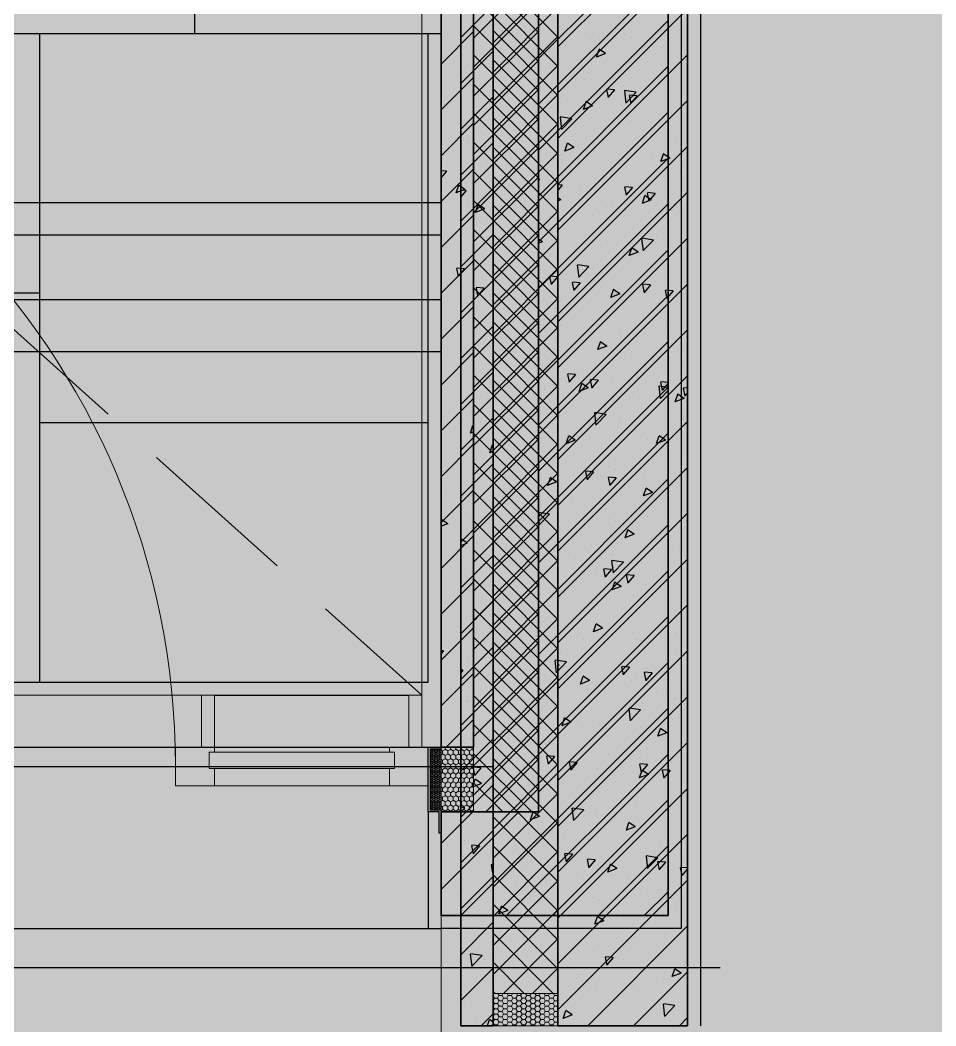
# Model space of a CAD drawing. Header units: inches. Extents: x 143994 to 247866, y 243815 to 272761.
# Drawn here: x 159026 to 160439, y 260006 to 261557 of the extents above; entities that cross this region are included whole.
import ezdxf

# ---------------------------------------------------------------- set-up
doc = ezdxf.new("R2010")
doc.units = ezdxf.units.IN
doc.header["$LTSCALE"] = 1000
doc.header["$MEASUREMENT"] = 0
doc.linetypes.add('DASH', pattern=[0.35, 0.25, -0.1])
doc.layers.get('DEFPOINTS').update_dxf_attribs({"color": 62})
for name, color, linetype in [('0-fm', 30, 'Continuous'), ('0-pat', 252, 'Continuous'), ('0-建筑1F', 127, 'Continuous'), ('0-建筑2F', 127, 'Continuous'), ('A-S-face(建筑粉刷线)', 136, 'Continuous'), ('A-STATR', 5, 'Continuous'), ('A-Wall-Patn', 255, 'Continuous'), ('PUB_HATCH', 8, 'Continuous'), ('栏杆', 6, 'Continuous')]:
    doc.layers.add(name, color=color, linetype=linetype)
for name, color, linetype, lineweight in [('A-M-Stone', 11, 'Continuous', 15), ('A-Wall', 254, 'Continuous', 35), ('MQ-HZ幕墙绘制', 6, 'Continuous', 13), ('W-保温层', 8, 'Continuous', 13), ('散水线', 8, 'Continuous', 15)]:
    doc.layers.add(name, color=color, linetype=linetype, lineweight=lineweight)

# ---------------------------------------------------------------- blocks, each defined once
blk = doc.blocks.new('A$C5B8632AC')
at = {"layer": '0-fm'}
blk.add_lwpolyline([(1600, -1000), (1600, 0), (0, 0), (0, -1000)], close=True, dxfattribs=at)
at = {"layer": '0-pat'}
for points in [[(1000, 0), (1000, -1000)], [(1000, -400), (0, -400)], [(1600, -600), (1000, -600)]]:
    blk.add_lwpolyline(points, dxfattribs=at)
blk = doc.blocks.new('144')
at = {"layer": 'MQ-HZ幕墙绘制'}
h = blk.add_hatch(dxfattribs=at)
h.set_pattern_fill('HEX', color=127, angle=-180, style=0)
h.set_pattern_definition([(180, (640730.8768, -380931.2389), (-6e-16, -1.649778), [0.9525, -1.905]), (300, (640730.8768, -380931.2389), (1.4287497, 0.824889), [0.9525, -1.905]), (240, (640729.9243, -380931.2389), (1.4287497, -0.824889), [0.9525, -1.905])])
h.paths.add_polyline_path([(640636.9, -379753.3), (640636.9, -379847.3), (640619.9, -379847.3), (640619.9, -379753.3)])
h = blk.add_hatch(dxfattribs=at)
h.set_pattern_fill('HONEY', color=127, scale=3, angle=-90)
h.set_pattern_definition([(270, (1021426.8684, -382385.824), (4.124445, -7.14375), [4.7625, -9.525]), (30, (1021426.8684, -382385.824), (4.12444648, 7.143749147), [4.7625, -9.525]), (330, (1021426.8684, -382385.824), (8.24889148, -8.53e-07), [-9.525, 4.7625])])
h.paths.add_polyline_path([(640636.9, -379850.3), (640636.9, -379750.3), (640686.9, -379750.3), (640686.9, -379850.3)])
at = {"layer": 'A-M-Stone', "color": 127}
blk.add_line((640606.9, -379670.3), (640606.9, -376030.3), dxfattribs=at)
at = {"layer": 'A-S-face(建筑粉刷线)', "color": 127}
for p, q in [((641006.9, -376430.3), (641006.9, -380030.3)), ((640866.9, -380030.3), (640636.9, -380030.3)), ((640986.9, -380030.3), (640786.9, -380030.3)), ((641006.9, -380030.3), (640986.9, -380030.3))]:
    blk.add_line(p, q, dxfattribs=at)
blk.add_lwpolyline([(640616.9, -379850.3), (640616.9, -380030.3), (640636.9, -380030.3)], dxfattribs=at)
at = {"layer": 'A-Wall', "color": 127}
for p, q in [((640636.9, -376060.3), (640636.9, -379750.3)), ((640686.9, -379750.3), (640686.9, -376110.3)), ((640786.9, -376210.3), (640786.9, -379850.3)), ((640986.9, -380010.3), (640986.9, -376410.3)), ((640636.9, -379750.3), (640686.9, -379750.3)), ((640786.9, -379850.3), (640636.9, -379850.3)), ((640636.9, -379850.3), (640636.9, -380010.3)), ((640636.9, -380010.3), (640986.9, -380010.3))]:
    blk.add_line(p, q, dxfattribs=at)
at = {"layer": 'MQ-HZ幕墙绘制', "color": 127}
for p, q in [((640286.9, -379670.3), (640266.9, -379670.3)), ((640266.9, -379670.3), (640266.9, -379750.3)), ((640286.9, -379750.3), (640286.9, -379670.3)), ((640606.9, -379670.3), (640586.9, -379670.3)), ((640586.9, -379670.3), (640586.9, -379750.3)), ((640606.9, -379750.3), (640606.9, -379670.3)), ((639066.9, -379750.3), (640256.9, -379750.3)), ((640226.9, -379810.3), (640226.9, -379750.3)), ((640226.9, -379750.3), (640286.9, -379750.3)), ((640266.9, -379750.3), (640286.9, -379750.3)), ((640556.9, -379750.3), (640286.9, -379750.3)), ((640286.9, -379750.3), (640286.9, -379758.3)), ((640616.9, -379750.3), (640556.9, -379750.3)), ((640556.9, -379750.3), (640556.9, -379758.3)), ((640586.9, -379750.3), (640606.9, -379750.3)), ((640616.9, -379810.3), (640616.9, -379750.3)), ((640286.9, -379758.3), (640278.9, -379758.3)), ((640278.9, -379758.3), (640278.9, -379783.3)), ((640556.9, -379758.3), (640286.9, -379758.3)), ((640556.9, -379758.3), (640564.9, -379758.3)), ((640564.9, -379758.3), (640564.9, -379783.3)), ((640278.9, -379783.3), (640286.9, -379783.3)), ((640556.9, -379783.3), (640286.9, -379783.3)), ((640286.9, -379783.3), (640286.9, -379810.3)), ((640564.9, -379783.3), (640556.9, -379783.3)), ((640556.9, -379783.3), (640556.9, -379810.3)), ((640286.9, -379810.3), (640226.9, -379810.3)), ((640556.9, -379810.3), (640286.9, -379810.3)), ((640556.9, -379810.3), (640616.9, -379810.3))]:
    blk.add_line(p, q, dxfattribs=at)
blk.add_lwpolyline([(639006.9, -379670.3), (640266.9, -379670.3)], dxfattribs=at)
at = {"layer": 'MQ-HZ幕墙绘制', "color": 127, "lineweight": -3}
blk.add_lwpolyline([(640616.9, -379850.3), (640616.9, -379750.3), (640633.9, -379750.3), (640633.9, -379750.3), (640636.9, -379750.3), (640636.9, -379753.3), (640619.9, -379753.3), (640619.9, -379847.3), (640636.9, -379847.3), (640636.9, -379883.3), (640633.9, -379883.3), (640633.9, -379850.3), (640616.9, -379850.3)], dxfattribs=at)
at = {"layer": 'MQ-HZ幕墙绘制', "color": 127}
blk.add_lwpolyline([(640636.9, -379850.3), (640636.9, -379750.3), (640686.9, -379750.3), (640686.9, -379850.3)], close=True, dxfattribs=at)
blk.add_arc((639066.9, -379780.3), 1160, 0, 90, dxfattribs=at)
at = {"layer": 'PUB_HATCH', "color": 127, "linetype": 'Continuous'}
for p, q in [((640986.9, -378488.4), (640786.9, -378688.4)), ((640986.9, -378559.1), (640786.9, -378759.1)), ((640986.9, -378629.8), (640786.9, -378829.8)), ((640686.9, -378647), (640636.9, -378697)), ((640859.8, -378648.8), (640859.8, -378648.8)), ((640909.9, -378642.2), (640909.9, -378642.2)), ((640919.2, -378650.8), (640919.2, -378650.8)), ((640815.3, -378665.8), (640815.3, -378665.8)), ((640657.8, -378675.4), (640657.8, -378675.4)), ((640822, -378682.4), (640822, -378682.4)), ((640870.6, -378678), (640870.6, -378678)), ((640880, -378674.7), (640875.9, -378686.8)), ((640890.2, -378680.9), (640876.2, -378686.3)), ((640890.2, -378680.9), (640880.3, -378674.2)), ((640928.8, -378686.9), (640928.8, -378686.9)), ((640650.6, -378700.3), (640650.6, -378700.3)), ((640986.9, -378700.5), (640786.9, -378900.5)), ((640864.2, -378709.3), (640864.2, -378709.3)), ((640970.9, -378713.8), (640970.9, -378713.8)), ((640983.6, -378704.5), (640983.6, -378704.5)), ((640686.9, -378717.7), (640636.9, -378767.7)), ((640637.3, -378718), (640637.3, -378718)), ((640807.2, -378727.7), (640807.2, -378727.7)), ((640857.3, -378721.1), (640857.3, -378721.1)), ((640916.7, -378717.4), (640916.7, -378717.4)), ((640812.9, -378732.3), (640812.9, -378732.3)), ((640892, -378736.3), (640894.3, -378748.8)), ((640904.3, -378736.8), (640892.3, -378735.8)), ((640904.3, -378736.8), (640894.6, -378748.3)), ((640919.5, -378738.1), (640921.7, -378757.1)), ((640937.6, -378740.5), (640919.8, -378737.8)), ((640937.6, -378740.5), (640922, -378756.7)), ((640946.9, -378748), (640946.9, -378748)), ((640986.9, -378771.2), (640786.9, -378971.2)), ((640830.3, -378768), (640830.3, -378768)), ((640686.9, -378788.4), (640636.9, -378838.4)), ((640914.3, -378783.9), (640914.3, -378783.9)), ((640931, -378783.4), (640931, -378783.4)), ((640804.7, -378800), (640804.7, -378800)), ((640810.4, -378798.9), (640810.4, -378798.9)), ((640678.9, -378816.6), (640678.9, -378816.6)), ((640825.2, -378811.5), (640825.2, -378811.5)), ((640831.3, -378819.7), (640827.2, -378831.8)), ((640841.5, -378825.9), (640831.6, -378819.2)), ((640878.2, -378811.9), (640878.2, -378811.9)), ((640932, -378816), (640932, -378816)), ((640841.5, -378825.9), (640827.5, -378831.3)), ((640645, -378851.9), (640645, -378851.9)), ((640986.9, -378842), (640786.9, -379042)), ((640911.9, -378850.5), (640911.9, -378850.5)), ((640954.1, -378852.3), (640954.1, -378852.3)), ((640686.9, -378859.1), (640636.9, -378909.1)), ((640645.1, -378862.2), (640636.9, -378861.5)), ((640645.1, -378862.2), (640636.9, -378872)), ((640808, -378865.5), (640808, -378865.5)), ((640878.4, -378862.3), (640878.4, -378862.3)), ((640663.3, -378884.2), (640659.2, -378896.3)), ((640673.5, -378890.4), (640663.6, -378883.7)), ((640788.6, -378874.7), (640786.9, -378874.6)), ((640788.6, -378874.7), (640786.9, -378876.7)), ((640673.5, -378890.4), (640659.5, -378895.8)), ((640850, -378890.8), (640850, -378890.8)), ((640919.8, -378886.7), (640922.1, -378899.3)), ((640932, -378887.3), (640920.1, -378886.2)), ((640932, -378887.3), (640922.4, -378898.8)), ((640950.7, -378900.2), (640946.6, -378912.3)), ((640960.9, -378906.5), (640951, -378899.7)), ((640956.8, -378895.3), (640956.8, -378895.3)), ((640678.7, -378908.6), (640678.7, -378908.6)), ((640986.9, -378912.7), (640786.9, -379112.7)), ((640960.9, -378906.5), (640946.9, -378911.8)), ((640986.6, -378911.2), (640986.6, -378911.2)), ((640686.9, -378929.8), (640636.9, -378979.8)), ((640805.6, -378932.1), (640805.6, -378932.1)), ((640870, -378931.2), (640870, -378931.2)), ((640892.2, -378917.7), (640892.2, -378917.7)), ((640901.5, -378931.2), (640901.5, -378931.2)), ((640909.4, -378917.1), (640909.4, -378917.1)), ((640951.6, -378924.6), (640951.6, -378924.6)), ((640825.8, -378941.1), (640825.8, -378941.1)), ((640649.4, -378964.4), (640649.4, -378964.4)), ((640792.9, -378971), (640786.9, -378966.9)), ((640792.9, -378971), (640786.9, -378973.2)), ((640946, -378966), (640948.2, -378985)), ((640964.1, -378968.4), (640946.3, -378965.7)), ((640964.1, -378968.4), (640948.5, -378984.7)), ((640986.9, -378983.4), (640786.9, -379183.4)), ((640907, -378983.7), (640907, -378983.7)), ((640686.9, -379000.5), (640636.9, -379050.5)), ((640803.1, -378998.7), (640803.1, -378998.7)), ((640899, -379003.5), (640899, -379003.5)), ((640946.4, -379001.2), (640946.4, -379001.2)), ((640639.7, -379010.8), (640639.7, -379010.8)), ((640660.6, -379012.1), (640662.9, -379024.6)), ((640672.9, -379012.6), (640660.9, -379011.6)), ((640672.9, -379012.6), (640663.2, -379024.1)), ((640804.1, -379024.6), (640806.4, -379037.2)), ((640816.3, -379025.2), (640804.4, -379024.1)), ((640816.3, -379025.2), (640806.7, -379036.7)), ((640829.7, -379021.2), (640829.7, -379021.2)), ((640848.9, -379010.1), (640848.9, -379010.1)), ((640853.3, -379019.9), (640853.3, -379019.9)), ((640960, -379024.4), (640960, -379024.4)), ((640646.8, -379036.7), (640646.8, -379036.7)), ((640947.5, -379037.2), (640949.8, -379049.7)), ((640959.8, -379037.7), (640947.8, -379036.7)), ((640959.8, -379037.7), (640950.1, -379049.2)), ((640986.9, -379054.1), (640786.9, -379254.1)), ((640902, -379045.3), (640898, -379057.4)), ((640912.3, -379051.5), (640898.3, -379056.9)), ((640912.3, -379051.5), (640902.3, -379044.8)), ((640904.6, -379050.2), (640904.6, -379050.2)), ((640686.9, -379071.2), (640636.9, -379121.2)), ((640800.7, -379065.2), (640800.7, -379065.2)), ((640877.6, -379065.1), (640877.6, -379065.1)), ((640972.7, -379065.7), (640972.7, -379065.7)), ((640846.4, -379082.3), (640846.4, -379082.3)), ((640664.5, -379090.1), (640664.5, -379090.1)), ((640796.3, -379088.9), (640796.3, -379088.9)), ((640878.1, -379099.2), (640878.1, -379099.2)), ((640644.4, -379105.2), (640644.4, -379105.2)), ((640902.2, -379116.8), (640902.2, -379116.8)), ((640984.8, -379103.7), (640984.8, -379103.7)), ((640986.9, -379124.8), (640786.9, -379324.8)), ((640798.3, -379131.8), (640798.3, -379131.8)), ((640813.5, -379121.5), (640813.5, -379121.5)), ((640920.2, -379126), (640920.2, -379126)), ((640686.9, -379142), (640636.9, -379192)), ((640920.1, -379144.6), (640920.1, -379144.6)), ((640793.7, -379161.2), (640793.7, -379161.2)), ((640986, -379164.5), (640986, -379164.5)), ((640667.9, -379177.8), (640667.9, -379177.8)), ((640831.8, -379175.1), (640834.1, -379187.6)), ((640844.1, -379175.6), (640832.1, -379174.6)), ((640844.1, -379175.6), (640834.4, -379187.1)), ((640986.9, -379195.5), (640786.9, -379395.5)), ((640853.4, -379190.3), (640849.3, -379202.4)), ((640863.6, -379196.5), (640853.7, -379189.8)), ((640869.4, -379184.5), (640869.4, -379184.5)), ((640899.7, -379183.4), (640899.7, -379183.4)), ((640972.5, -379194), (640974.7, -379213)), ((640986.9, -379195.8), (640972.8, -379193.6)), ((640975.3, -379187.6), (640977.6, -379200.2)), ((640986.9, -379188.1), (640975.6, -379187.1)), ((640986.9, -379188.9), (640977.9, -379199.7)), ((640795.8, -379198.4), (640795.8, -379198.4)), ((640863.6, -379196.5), (640849.6, -379201.9)), ((640986.9, -379200.2), (640975.1, -379212.6)), ((640686.9, -379212.7), (640636.9, -379262.7)), ((640667.8, -379219.2), (640667.8, -379219.2)), ((640867.4, -379223.5), (640867.4, -379223.5)), ((640943.2, -379213.5), (640943.2, -379213.5)), ((640881.3, -379228.2), (640881.3, -379228.2)), ((640685.3, -379254.8), (640681.3, -379266.9)), ((640686.9, -379255.2), (640685.6, -379254.3)), ((640897.3, -379250), (640897.3, -379250)), ((640945.8, -379254.5), (640945.8, -379254.5)), ((640686.9, -379264.3), (640681.6, -379266.4)), ((640986.9, -379266.2), (640786.9, -379466.2)), ((640793.4, -379265), (640793.4, -379265)), ((640972.7, -379270.8), (640968.7, -379282.9)), ((640983, -379277), (640973, -379270.3)), ((640686.9, -379283.4), (640636.9, -379333.4)), ((640829.1, -379274.5), (640829.1, -379274.5)), ((640940.6, -379285.8), (640940.6, -379285.8)), ((640983, -379277), (640969, -379282.4)), ((640799.3, -379303), (640799.3, -379303)), ((640814.8, -379302.4), (640814.8, -379302.4)), ((640890.6, -379292.4), (640890.6, -379292.4)), ((640877, -379318.4), (640877, -379318.4)), ((640894.9, -379316.6), (640894.9, -379316.6)), ((640906.1, -379307.5), (640906.1, -379307.5)), ((640638.4, -379325.6), (640638.4, -379325.6)), ((640791, -379331.6), (640791, -379331.6)), ((640804.7, -379335.3), (640800.6, -379347.4)), ((640814.9, -379341.5), (640805, -379334.8)), ((640841.5, -379329.9), (640841.5, -379329.9)), ((640859.6, -379325.5), (640861.9, -379338)), ((640871.8, -379326.1), (640859.9, -379325)), ((640871.8, -379326.1), (640862.2, -379337.5)), ((640948.3, -379334.4), (640948.3, -379334.4)), ((640986.9, -379336.9), (640786.9, -379536.9)), ((640814.9, -379341.5), (640800.9, -379346.9)), ((640686.9, -379354.1), (640636.9, -379404.1)), ((640643.8, -379358.4), (640643.8, -379358.4)), ((640888, -379364.7), (640888, -379364.7)), ((640838, -379371.3), (640838, -379371.3)), ((640803.7, -379391.2), (640786.9, -379388.6)), ((640803.7, -379391.2), (640788.1, -379407.4)), ((640892.4, -379383.1), (640892.4, -379383.1)), ((640646.9, -379406), (640636.9, -379399.3)), ((640646.9, -379406), (640636.9, -379409.9)), ((640685.9, -379412.2), (640685.9, -379412.2)), ((640786.9, -379400.1), (640787.8, -379407.8)), ((640986.9, -379407.6), (640786.9, -379607.6)), ((640788.5, -379398.1), (640788.5, -379398.1)), ((640686.9, -379424.8), (640636.9, -379474.8)), ((640924.1, -379415.9), (640920, -379427.9)), ((640934.3, -379422.1), (640920.3, -379427.4)), ((640934.3, -379422.1), (640924.4, -379415.4)), ((640961.7, -379426.9), (640961.7, -379426.9)), ((640985.4, -379417.7), (640985.4, -379417.7)), ((640802.5, -379432.1), (640802.5, -379432.1)), ((640835.4, -379443.6), (640835.4, -379443.6)), ((640868.8, -379437.7), (640868.8, -379437.7)), ((640909.3, -379436.6), (640909.3, -379436.6)), ((640890, -379449.7), (640890, -379449.7)), ((640683.4, -379478.8), (640683.4, -379478.8)), ((640986.9, -379478.3), (640786.9, -379678.3)), ((640887.3, -379475.9), (640889.6, -379488.5)), ((640899.6, -379476.5), (640887.6, -379475.4)), ((640899.6, -379476.5), (640889.9, -379488)), ((640686.9, -379495.5), (640636.9, -379545.5)), ((640909.1, -379505.8), (640909.1, -379505.8)), ((640984.9, -379495.8), (640984.9, -379495.8)), ((640827.4, -379511.4), (640827.4, -379511.4)), ((640887.6, -379516.3), (640887.6, -379516.3)), ((640934.1, -379515.9), (640934.1, -379515.9)), ((640945.2, -379507.7), (640945.2, -379507.7)), ((640656, -379529.2), (640656, -379529.2)), ((640828.5, -379527.8), (640828.5, -379527.8)), ((640657, -379539), (640657, -379539)), ((640681, -379545.4), (640681, -379545.4)), ((640986.9, -379549.1), (640786.9, -379749.1)), ((640869.5, -379538.3), (640869.5, -379538.3)), ((640976.3, -379542.8), (640976.3, -379542.8)), ((640686.9, -379566.2), (640636.9, -379616.2)), ((640875.4, -379560.9), (640871.4, -379573)), ((640885.7, -379567.1), (640871.7, -379572.5)), ((640885.7, -379567.1), (640875.7, -379560.4)), ((640982.3, -379568.1), (640982.3, -379568.1)), ((640876.5, -379571.7), (640876.5, -379571.7)), ((640885.1, -379582.9), (640885.1, -379582.9)), ((640932.2, -379574.7), (640932.2, -379574.7)), ((640986.1, -379570.1), (640986.1, -379570.1)), ((640856.5, -379584.7), (640856.5, -379584.7)), ((640640.4, -379601.8), (640636.9, -379601.5)), ((640640.4, -379601.8), (640636.9, -379606)), ((640643.2, -379611.7), (640643.2, -379611.7)), ((640678.6, -379612), (640678.6, -379612)), ((640680.1, -379607.9), (640680.1, -379607.9)), ((640986.9, -379619.8), (640786.9, -379819.8)), ((640812.1, -379616.7), (640814.3, -379635.7)), ((640830.2, -379619.1), (640812.4, -379616.4)), ((640830.2, -379619.1), (640814.6, -379635.4)), ((640915.1, -379626.4), (640917.4, -379638.9)), ((640927.3, -379626.9), (640915.4, -379625.9)), ((640927.3, -379626.9), (640917.7, -379638.4)), ((640686.9, -379636.9), (640636.9, -379686.9)), ((640830.6, -379640.5), (640830.6, -379640.5)), ((640937.3, -379645), (640937.3, -379645)), ((640983.7, -379636.7), (640983.7, -379636.7)), ((640879.6, -379653.6), (640879.6, -379653.6)), ((640882.7, -379649.5), (640882.7, -379649.5)), ((640929.7, -379647), (640929.7, -379647)), ((640803.9, -379663.6), (640803.9, -379663.6)), ((640984.8, -379671), (640984.8, -379671)), ((640986.9, -379690.5), (640667.1, -380010.3)), ((640676.1, -379678.5), (640676.1, -379678.5)), ((640677.6, -379680.2), (640677.6, -379680.2)), ((640868.2, -379691), (640868.2, -379691)), ((640686.9, -379707.6), (640644.3, -379750.3)), ((640826.7, -379705.9), (640822.7, -379718)), ((640837, -379712.1), (640827, -379705.4)), ((640981.3, -379703.2), (640981.3, -379703.2)), ((640641.8, -379710.7), (640641.8, -379710.7)), ((640837, -379712.1), (640823, -379717.5)), ((640855.4, -379719.8), (640855.4, -379719.8)), ((640880.3, -379716), (640880.3, -379716)), ((640684, -379737.6), (640684, -379737.6)), ((640827, -379732.5), (640827, -379732.5)), ((640877.1, -379725.9), (640877.1, -379725.9)), ((640962.1, -379724.3), (640962.1, -379724.3)), ((640673.7, -379745.1), (640673.7, -379745.1)), ((640790.8, -379742.1), (640790.8, -379742.1)), ((640897.5, -379746.6), (640897.5, -379746.6)), ((640986.9, -379761.2), (640737.8, -380010.3)), ((640799.4, -379764.3), (640801.7, -379776.8)), ((640811.6, -379764.8), (640799.7, -379763.8)), ((640811.6, -379764.8), (640802, -379776.3)), ((640944.6, -379761), (640944.6, -379761)), ((640978.9, -379769.8), (640978.9, -379769.8)), ((640827.9, -379781), (640827.9, -379781)), ((640877.8, -379782.6), (640877.8, -379782.6)), ((640942.8, -379776.8), (640945.1, -379789.4)), ((640955.1, -379777.4), (640943.1, -379776.3)), ((640955.1, -379777.4), (640945.4, -379788.9)), ((640946.1, -379786.4), (640942.1, -379798.5)), ((640956.4, -379792.6), (640942.4, -379798)), ((640956.4, -379792.6), (640946.4, -379785.9)), ((640950.8, -379788.2), (640950.8, -379788.2)), ((640824.5, -379804.8), (640824.5, -379804.8)), ((640986.9, -379831.9), (640808.5, -380010.3)), ((640875.9, -379824.9), (640875.9, -379824.9)), ((640838.6, -379844.7), (640840.8, -379863.6)), ((640856.7, -379847), (640838.9, -379844.3)), ((640856.7, -379847), (640841.1, -379863.3)), ((640976.4, -379836.4), (640976.4, -379836.4)), ((640756.4, -379850.3), (640636.9, -379969.8)), ((640685.7, -379850.3), (640636.9, -379899.1)), ((640778.1, -379850.9), (640774, -379863)), ((640788.3, -379857.2), (640774.3, -379862.5)), ((640788.3, -379857.2), (640778.4, -379850.4)), ((640858.6, -379848.8), (640858.6, -379848.8)), ((640875.4, -379849.2), (640875.4, -379849.2)), ((640965.4, -379853.3), (640965.4, -379853.3)), ((640973.9, -379857.1), (640973.9, -379857.1)), ((640642.6, -379865), (640642.6, -379865)), ((640668.8, -379878.3), (640668.8, -379878.3)), ((640771.5, -379864.2), (640771.5, -379864.2)), ((640898.2, -379867), (640898.2, -379867)), ((640721.8, -379890.3), (640721.8, -379890.3)), ((640771.9, -379883.7), (640771.9, -379883.7)), ((640646, -379900.2), (640646, -379900.2)), ((640683.7, -379902.2), (640686, -379914.7)), ((640695.9, -379902.7), (640684, -379901.7)), ((640695.9, -379902.7), (640686.3, -379914.2)), ((640986.9, -379902.6), (640879.3, -380010.3)), ((640974, -379903), (640974, -379903)), ((640669.9, -379919.1), (640669.9, -379919.1)), ((640776.6, -379923.6), (640776.6, -379923.6)), ((640827.1, -379914.7), (640829.4, -379927.2)), ((640839.4, -379915.3), (640827.4, -379914.2)), ((640839.4, -379915.3), (640829.7, -379926.7)), ((640873, -379915.8), (640873, -379915.8)), ((640984.2, -379924.2), (640984.2, -379924.2)), ((640769.1, -379930.8), (640769.1, -379930.8)), ((640883.4, -379928.1), (640883.4, -379928.1)), ((640897.5, -379931.5), (640893.4, -379943.6)), ((640907.7, -379937.7), (640893.7, -379943.1)), ((640907.7, -379937.7), (640897.8, -379931)), ((640921.3, -379935.9), (640921.3, -379935.9)), ((640970.6, -379927.3), (640972.9, -379939.8)), ((640982.8, -379927.8), (640970.9, -379926.8)), ((640971.4, -379929.4), (640971.4, -379929.4)), ((640982.8, -379927.8), (640973.2, -379939.3)), ((640666.4, -379944.8), (640666.4, -379944.8)), ((640712, -379946), (640712, -379946)), ((640818.8, -379950.5), (640818.8, -379950.5)), ((640845.5, -379945.9), (640845.5, -379945.9)), ((640867.6, -379944.3), (640867.6, -379944.3)), ((640925.6, -379955), (640925.6, -379955)), ((640669.2, -379969.1), (640669.2, -379969.1)), ((640719.2, -379962.5), (640719.2, -379962.5)), ((640751, -379964.3), (640751, -379964.3)), ((640971.6, -379969.5), (640971.6, -379969.5)), ((640870.5, -379982.4), (640870.5, -379982.4)), ((640986.9, -379973.3), (640950, -380010.3)), ((640729.4, -379996), (640725.4, -380008.1)), ((640739.7, -380002.2), (640725.7, -380007.6)), ((640739.7, -380002.2), (640729.7, -379995.5)), ((640766.7, -379997.3), (640766.7, -379997.3)), ((640918.8, -380008.2), (640918.8, -380008.2))]:
    blk.add_line(p, q, dxfattribs=at)
at = {"layer": 'PUB_HATCH', "color": 127}
for p, q in [((640286.9, -379670.3), (640586.9, -379670.3)), ((639006.9, -380030.3), (640616.9, -380030.3))]:
    blk.add_line(p, q, dxfattribs=at)
at = {"layer": 'W-保温层', "color": 127}
for p, q in [((640686.9, -376110.3), (640686.9, -379850.3)), ((640786.9, -379850.3), (640786.9, -376210.3)), ((640686.9, -379850.3), (640786.9, -379850.3))]:
    blk.add_line(p, q, dxfattribs=at)
at = {"layer": 'W-保温层', "color": 127, "linetype": 'Continuous'}
for p, q in [((640686.9, -378548.2), (640786.9, -378648.2)), ((640786.9, -378556.9), (640686.9, -378656.9)), ((640686.9, -378593.1), (640786.9, -378693.1)), ((640786.9, -378601.8), (640686.9, -378701.8)), ((640686.9, -378638), (640786.9, -378738)), ((640786.9, -378646.7), (640686.9, -378746.7)), ((640686.9, -378682.9), (640786.9, -378782.9)), ((640786.9, -378691.6), (640686.9, -378791.6)), ((640686.9, -378727.8), (640786.9, -378827.8)), ((640786.9, -378736.5), (640686.9, -378836.5)), ((640686.9, -378772.7), (640786.9, -378872.7)), ((640786.9, -378781.4), (640686.9, -378881.4)), ((640686.9, -378817.6), (640786.9, -378917.6)), ((640786.9, -378826.3), (640686.9, -378926.3)), ((640686.9, -378862.5), (640786.9, -378962.5)), ((640786.9, -378871.2), (640686.9, -378971.2)), ((640686.9, -378907.4), (640786.9, -379007.4)), ((640786.9, -378916.1), (640686.9, -379016.1)), ((640686.9, -378952.3), (640786.9, -379052.3)), ((640786.9, -378961), (640686.9, -379061)), ((640686.9, -378997.2), (640786.9, -379097.2)), ((640786.9, -379005.9), (640686.9, -379105.9)), ((640686.9, -379042.1), (640786.9, -379142.1)), ((640786.9, -379050.8), (640686.9, -379150.8)), ((640686.9, -379087), (640786.9, -379187)), ((640786.9, -379095.7), (640686.9, -379195.7)), ((640686.9, -379131.9), (640786.9, -379231.9)), ((640786.9, -379140.6), (640686.9, -379240.6)), ((640686.9, -379176.8), (640786.9, -379276.8)), ((640786.9, -379185.5), (640686.9, -379285.5)), ((640686.9, -379221.7), (640786.9, -379321.7)), ((640786.9, -379230.4), (640686.9, -379330.4)), ((640686.9, -379266.6), (640786.9, -379366.6)), ((640786.9, -379275.3), (640686.9, -379375.3)), ((640686.9, -379311.5), (640786.9, -379411.5)), ((640786.9, -379320.2), (640686.9, -379420.2)), ((640686.9, -379356.4), (640786.9, -379456.4)), ((640786.9, -379365.1), (640686.9, -379465.1)), ((640686.9, -379401.3), (640786.9, -379501.3)), ((640786.9, -379410), (640686.9, -379510)), ((640686.9, -379446.2), (640786.9, -379546.2)), ((640786.9, -379454.9), (640686.9, -379554.9)), ((640686.9, -379491.1), (640786.9, -379591.1)), ((640786.9, -379499.8), (640686.9, -379599.8)), ((640686.9, -379536), (640786.9, -379636)), ((640786.9, -379544.7), (640686.9, -379644.7)), ((640686.9, -379580.9), (640786.9, -379680.9)), ((640786.9, -379589.6), (640686.9, -379689.6)), ((640686.9, -379625.8), (640786.9, -379725.8)), ((640786.9, -379634.5), (640686.9, -379734.5)), ((640686.9, -379670.7), (640786.9, -379770.7)), ((640786.9, -379679.4), (640686.9, -379779.4)), ((640686.9, -379715.6), (640786.9, -379815.6)), ((640786.9, -379724.3), (640686.9, -379824.3)), ((640686.9, -379760.5), (640776.7, -379850.3)), ((640786.9, -379769.2), (640705.9, -379850.3)), ((640686.9, -379805.4), (640731.8, -379850.3)), ((640786.9, -379814.1), (640750.8, -379850.3))]:
    blk.add_line(p, q, dxfattribs=at)
at = {"layer": '散水线', "color": 127, "linetype": 'DASH'}
blk.add_line((639936.9, -379070.3), (640606.9, -379670.3), dxfattribs=at)
blk = doc.blocks.new('1442323')
at = {"layer": 'MQ-HZ幕墙绘制'}
h = blk.add_hatch(dxfattribs=at)
h.set_pattern_fill('HONEY', color=127, scale=3)
h.set_pattern_definition([(0, (2666.5027, 381109.6554), (7.14375, 4.124445), [4.7625, -9.525]), (120, (2666.5027, 381109.6554), (-7.143749147, 4.124446478), [4.7625, -9.525]), (60, (2666.5027, 381109.6554), (8.53e-07, 8.248891478), [-9.525, 4.7625])])
h.paths.add_polyline_path([(682836.9, -380239.3), (682736.9, -380239.3), (682736.9, -380189.3), (682836.9, -380189.3)])
at = {"layer": 'A-M-Stone', "color": 127}
for p, q in [((682656.9, -380239.3), (682656.9, -376119.3)), ((682656.9, -380269.3), (682656.9, -380239.3))]:
    blk.add_line(p, q, dxfattribs=at)
at = {"layer": 'A-S-face(建筑粉刷线)', "color": 127}
blk.add_line((683056.9, -376519.3), (683056.9, -380239.3), dxfattribs=at)
at = {"layer": 'A-STATR', "color": 127}
for p, q in [((681016.9, -379119.3), (682656.9, -379119.3)), ((681016.9, -379199.3), (682656.9, -379199.3))]:
    blk.add_line(p, q, dxfattribs=at)
at = {"layer": 'A-Wall', "color": 127}
for p, q in [((682686.9, -376149.3), (682686.9, -380239.3)), ((682736.9, -380239.3), (682736.9, -376199.3)), ((682836.9, -376299.3), (682836.9, -380239.3)), ((683036.9, -380239.3), (683036.9, -376499.3)), ((682686.9, -380239.3), (682736.9, -380239.3)), ((682836.9, -380239.3), (683036.9, -380239.3))]:
    blk.add_line(p, q, dxfattribs=at)
at = {"layer": 'MQ-HZ幕墙绘制', "color": 127}
blk.add_lwpolyline([(682836.9, -380239.3), (682736.9, -380239.3), (682736.9, -380189.3), (682836.9, -380189.3)], close=True, dxfattribs=at)
at = {"layer": 'PUB_HATCH', "color": 127, "linetype": 'Continuous'}
for p, q in [((683036.9, -378529.6), (682836.9, -378729.6)), ((683036.9, -378600.3), (682836.9, -378800.3)), ((682736.9, -378665.3), (682686.9, -378715.3)), ((683036.9, -378671), (682836.9, -378871)), ((682710.3, -378692.2), (682710.3, -378692.2)), ((682890.7, -378709.3), (682890.7, -378709.3)), ((682950.3, -378715.1), (682950.3, -378715.1)), ((682997.4, -378713.8), (682997.4, -378713.8)), ((683036.5, -378700.6), (683036.5, -378700.6)), ((682849.3, -378727.9), (682849.3, -378727.9)), ((682919.8, -378720.7), (682919.8, -378720.7)), ((682736.9, -378736), (682686.9, -378786)), ((683036.9, -378741.7), (682836.9, -378941.7)), ((682947.3, -378737.5), (682947.3, -378737.5)), ((682997.4, -378730.9), (682997.4, -378730.9)), ((682871.6, -378747.5), (682871.6, -378747.5)), ((682707.8, -378764.5), (682707.8, -378764.5)), ((682967.8, -378764.6), (682967.8, -378764.6)), ((682700.6, -378789.3), (682700.6, -378789.3)), ((682851.1, -378784.6), (682851.1, -378784.6)), ((682947.9, -378781.6), (682947.9, -378781.6)), ((682736.9, -378806.7), (682686.9, -378856.7)), ((682687.3, -378807), (682687.3, -378807)), ((682846.9, -378794.4), (682846.9, -378794.4)), ((682947, -378804.4), (682949.3, -378817)), ((682959.2, -378804.9), (682947.3, -378803.9)), ((682959.2, -378804.9), (682949.6, -378816.4)), ((683036.9, -378812.4), (682836.9, -379012.4)), ((682851.7, -378811.5), (682851.7, -378811.5)), ((682879.9, -378814.3), (682875.8, -378826.4)), ((682890.1, -378820.5), (682876.1, -378825.9)), ((682890.1, -378820.5), (682880.2, -378813.8)), ((682894.7, -378816.4), (682894.7, -378816.4)), ((682944.8, -378809.8), (682944.8, -378809.8)), ((682958.5, -378816), (682958.5, -378816)), ((682840.2, -378838), (682842.4, -378857)), ((682858.3, -378840.4), (682840.5, -378837.6)), ((682858.3, -378840.4), (682842.7, -378856.6)), ((682945.5, -378848.2), (682945.5, -378848.2)), ((682844.4, -378861), (682844.4, -378861)), ((682736.9, -378877.4), (682686.9, -378927.4)), ((683036.9, -378883.1), (682836.9, -379083.1)), ((682959.5, -378883.9), (682959.5, -378883.9)), ((683018.5, -378872.1), (683018.5, -378872.1)), ((682842.1, -378895.3), (682842.1, -378895.3)), ((682876.5, -378890.8), (682876.5, -378890.8)), ((682892.2, -378888.7), (682892.2, -378888.7)), ((682983.3, -378895.3), (682983.3, -378895.3)), ((682999.2, -378894.8), (682995.2, -378906.9)), ((683009.5, -378901), (682995.5, -378906.4)), ((683009.5, -378901), (682999.5, -378894.3)), ((682728.9, -378905.6), (682728.9, -378905.6)), ((682842.9, -378903.9), (682842.9, -378903.9)), ((682943, -378914.8), (682943, -378914.8)), ((682842, -378927.6), (682842, -378927.6)), ((682918.7, -378917.7), (682918.7, -378917.7)), ((683025.5, -378922.2), (683025.5, -378922.2)), ((682695, -378941), (682695, -378941)), ((682843.5, -378942.8), (682836.9, -378942.3)), ((682843.5, -378942.8), (682836.9, -378950.7)), ((682736.9, -378948.1), (682686.9, -378998.1)), ((682695.1, -378951.2), (682686.9, -378950.5)), ((682695.1, -378951.2), (682686.9, -378961)), ((683036.9, -378953.8), (682836.9, -379153.8)), ((682841.4, -378965.5), (682836.9, -378962.5)), ((682965.9, -378950.9), (682965.9, -378950.9)), ((682974.7, -378954.9), (682977, -378967.4)), ((682987, -378955.4), (682975, -378954.3)), ((682987, -378955.4), (682977.3, -378966.9)), ((683035.9, -378953.9), (683035.9, -378953.9)), ((682713.3, -378973.3), (682709.2, -378985.3)), ((682723.5, -378979.5), (682713.6, -378972.8)), ((682841.4, -378965.5), (682836.9, -378967.2)), ((682839.6, -378967.6), (682839.6, -378967.6)), ((682919.2, -378973.9), (682919.2, -378973.9)), ((682723.5, -378979.5), (682709.5, -378984.8)), ((682839.6, -378994.2), (682839.6, -378994.2)), ((682940.6, -378981.4), (682940.6, -378981.4)), ((682728.7, -378997.7), (682728.7, -378997.7)), ((682736.9, -379018.8), (682686.9, -379068.8)), ((683036.9, -379024.5), (682836.9, -379224.5)), ((682879.7, -379019.9), (682879.7, -379019.9)), ((682967.2, -379017.8), (682967.2, -379017.8)), ((682986.5, -379024.4), (682986.5, -379024.4)), ((682989, -379019.9), (682989, -379019.9)), ((682850.5, -379037.9), (682850.5, -379037.9)), ((682913.3, -379029.8), (682913.3, -379029.8)), ((682950.6, -379039.9), (682946.5, -379051.9)), ((682960.8, -379046), (682950.9, -379039.3)), ((682699.4, -379053.4), (682699.4, -379053.4)), ((682938.2, -379048), (682938.2, -379048)), ((682960.8, -379046), (682946.8, -379051.4)), ((682837.2, -379060.8), (682837.2, -379060.8)), ((682866.7, -379066), (682868.9, -379085)), ((682884.8, -379068.3), (682867, -379065.6)), ((682884.8, -379068.3), (682869.2, -379084.6)), ((682736.9, -379089.6), (682686.9, -379139.6)), ((682689.7, -379099.9), (682689.7, -379099.9)), ((682710.6, -379101.1), (682712.9, -379113.6)), ((682722.9, -379101.7), (682710.9, -379100.6)), ((682722.9, -379101.7), (682713.2, -379113.1)), ((683036.9, -379095.3), (682836.9, -379295.3)), ((682859, -379092.8), (682861.3, -379105.3)), ((682871.3, -379093.3), (682859.3, -379092.2)), ((682871.3, -379093.3), (682861.6, -379104.8)), ((682904.6, -379099.2), (682904.6, -379099.2)), ((682936.4, -379098.7), (682936.4, -379098.7)), ((682986.5, -379092.1), (682986.5, -379092.1)), ((682860.7, -379108.7), (682860.7, -379108.7)), ((682935.7, -379114.5), (682935.7, -379114.5)), ((683002.5, -379105.3), (683004.8, -379117.8)), ((683014.7, -379105.8), (683002.8, -379104.8)), ((683014.7, -379105.8), (683005.1, -379117.3)), ((683011.3, -379103.7), (683011.3, -379103.7)), ((682696.8, -379125.7), (682696.8, -379125.7)), ((682840, -379121.5), (682840, -379121.5)), ((682946.7, -379126.1), (682946.7, -379126.1)), ((682958.9, -379137.2), (682958.9, -379137.2)), ((682736.9, -379160.3), (682686.9, -379210.3)), ((682842.3, -379157.2), (682842.3, -379157.2)), ((682714.5, -379179.2), (682714.5, -379179.2)), ((683036.9, -379166), (682836.9, -379366)), ((682883.8, -379177.6), (682883.8, -379177.6)), ((682933.9, -379171), (682933.9, -379171)), ((683036, -379167), (683036, -379167)), ((682694.4, -379194.2), (682694.4, -379194.2)), ((682901.9, -379184.9), (682897.9, -379197)), ((682912.2, -379191.1), (682898.2, -379196.4)), ((682912.2, -379191.1), (682902.2, -379184.4)), ((682933.3, -379181.1), (682933.3, -379181.1)), ((683035.3, -379207.2), (683035.3, -379207.2)), ((682918.7, -379227.2), (682918.7, -379227.2)), ((682736.9, -379231), (682686.9, -379281)), ((683036.9, -379236.7), (682836.9, -379436.7)), ((682899, -379243.7), (682887.1, -379242.7)), ((682907.8, -379228.3), (682907.8, -379228.3)), ((683007.6, -379233.3), (683007.6, -379233.3)), ((683014.5, -379232.8), (683014.5, -379232.8)), ((683033.6, -379233.6), (683033.6, -379233.6)), ((682881.2, -379249.9), (682881.2, -379249.9)), ((682886.8, -379243.2), (682889.1, -379255.7)), ((682899, -379243.7), (682889.4, -379255.2)), ((682930.9, -379247.7), (682930.9, -379247.7)), ((683030.2, -379255.7), (683032.5, -379268.3)), ((683036.9, -379255.8), (683030.5, -379255.2)), ((682717.9, -379266.8), (682717.9, -379266.8)), ((682966.6, -379271.1), (682966.6, -379271.1)), ((683021.3, -379265.4), (683017.2, -379277.5)), ((683031.5, -379271.6), (683017.5, -379277)), ((683031.5, -379271.6), (683021.6, -379264.9)), ((683036.9, -379262.9), (683032.8, -379267.7)), ((682736.9, -379301.7), (682686.9, -379351.7)), ((682849.9, -379291.1), (682849.9, -379291.1)), ((682893.2, -379293.9), (682895.4, -379312.9)), ((682911.3, -379296.3), (682893.5, -379293.5)), ((682911.3, -379296.3), (682895.7, -379312.5)), ((683030.7, -379302.2), (683030.7, -379302.2)), ((683031.1, -379300.2), (683031.1, -379300.2)), ((682717.8, -379308.2), (682717.8, -379308.2)), ((683036.9, -379307.4), (682836.9, -379507.4)), ((682928.4, -379314.3), (682928.4, -379314.3)), ((682932.6, -379307.6), (682932.6, -379307.6)), ((682954.9, -379312.2), (682954.9, -379312.2)), ((682853.3, -379329.9), (682849.2, -379342)), ((682863.5, -379336.1), (682853.5, -379329.4)), ((682868, -379329.9), (682868, -379329.9)), ((682974.7, -379334.4), (682974.7, -379334.4)), ((682735.3, -379343.8), (682731.3, -379355.9)), ((682736.9, -379344.2), (682735.6, -379343.3)), ((682863.5, -379336.1), (682849.5, -379341.5)), ((682736.9, -379353.4), (682731.6, -379355.4)), ((683028.7, -379366.8), (683028.7, -379366.8)), ((682736.9, -379372.4), (682686.9, -379422.4)), ((683036.9, -379378.1), (682836.9, -379578.1)), ((682926, -379380.9), (682926, -379380.9)), ((682978.1, -379381.1), (682978.1, -379381.1)), ((683028.1, -379374.5), (683028.1, -379374.5)), ((682902.3, -379391), (682902.3, -379391)), ((682914.5, -379393.6), (682916.8, -379406.2)), ((682926.8, -379394.1), (682914.8, -379393.1)), ((682926.8, -379394.1), (682917.1, -379405.6)), ((682958.3, -379390.4), (682958.3, -379390.4)), ((682841.7, -379410.4), (682841.7, -379410.4)), ((682972.6, -379410.4), (682968.6, -379422.5)), ((682982.9, -379416.6), (682972.9, -379409.9)), ((682688.4, -379414.6), (682688.4, -379414.6)), ((682982.9, -379416.6), (682968.9, -379422)), ((682736.9, -379443.1), (682686.9, -379493.1)), ((682935.8, -379436.6), (682935.8, -379436.6)), ((683026.3, -379433.3), (683026.3, -379433.3)), ((682693.8, -379447.5), (682693.8, -379447.5)), ((683036.9, -379448.8), (682836.9, -379648.8)), ((682923.6, -379447.4), (682923.6, -379447.4)), ((682975.5, -379453.4), (682975.5, -379453.4)), ((682849.7, -379469.9), (682849.7, -379469.9)), ((682925.5, -379460), (682925.5, -379460)), ((683034.7, -379460.4), (683034.7, -379460.4)), ((682696.9, -379495.1), (682686.9, -379488.4)), ((682918.1, -379480.4), (682918.1, -379480.4)), ((682696.9, -379495.1), (682686.9, -379498.9)), ((682735.9, -379501.2), (682735.9, -379501.2)), ((683023.8, -379499.9), (683023.8, -379499.9)), ((682736.9, -379513.8), (682686.9, -379563.8)), ((683036.9, -379519.5), (682836.9, -379719.5)), ((682853.8, -379511.4), (682853.8, -379511.4)), ((682919.7, -379521.8), (682921.9, -379540.8)), ((682937.8, -379524.2), (682920, -379521.4)), ((682921.1, -379514), (682921.1, -379514)), ((682960.6, -379515.9), (682960.6, -379515.9)), ((682937.8, -379524.2), (682922.2, -379540.4)), ((682922.9, -379532.2), (682922.9, -379532.2)), ((682966, -379524.3), (682966, -379524.3)), ((682849.3, -379544.4), (682849.3, -379544.4)), ((682872.8, -379538.8), (682872.8, -379538.8)), ((682896, -379538.3), (682896, -379538.3)), ((682942.3, -379544.1), (682944.6, -379556.6)), ((682954.5, -379544.6), (682942.6, -379543.5)), ((682954.5, -379544.6), (682944.9, -379556.1)), ((683002.8, -379542.8), (683002.8, -379542.8)), ((682733.4, -379567.8), (682733.4, -379567.8)), ((682924, -379555.5), (682919.9, -379567.6)), ((682934.2, -379561.6), (682920.2, -379567)), ((682934.2, -379561.6), (682924.3, -379554.9)), ((683021.4, -379566.5), (683021.4, -379566.5)), ((682918.7, -379580.6), (682918.7, -379580.6)), ((682736.9, -379584.5), (682686.9, -379634.5)), ((683036.9, -379590.2), (682836.9, -379790.2)), ((682996.6, -379594.5), (682996.6, -379594.5)), ((682870.3, -379611.1), (682870.3, -379611.1)), ((682706, -379618.3), (682706, -379618.3)), ((682707, -379628), (682707, -379628)), ((682731, -379634.4), (682731, -379634.4)), ((682857.1, -379640.5), (682857.1, -379640.5)), ((682957.7, -379643.7), (682957.7, -379643.7)), ((682963.8, -379645), (682963.8, -379645)), ((683019, -379633.1), (683019, -379633.1)), ((682736.9, -379655.2), (682686.9, -379705.2)), ((683036.9, -379660.9), (682836.9, -379860.9)), ((682916.3, -379647.2), (682916.3, -379647.2)), ((682841.1, -379663.7), (682841.1, -379663.7)), ((682944, -379673.4), (682944, -379673.4)), ((683019.7, -379663.4), (683019.7, -379663.4)), ((682690.4, -379690.9), (682686.9, -379690.5)), ((682690.4, -379690.9), (682686.9, -379695)), ((682838.8, -379682.5), (682836.9, -379682.3)), ((682838.8, -379682.5), (682836.9, -379684.7)), ((682693.2, -379700.7), (682693.2, -379700.7)), ((682728.6, -379701), (682728.6, -379701)), ((682730.1, -379696.9), (682730.1, -379696.9)), ((682875.3, -379700.5), (682871.2, -379712.6)), ((682885.5, -379706.7), (682871.5, -379712.1)), ((682885.5, -379706.7), (682875.6, -379700)), ((682970, -379694.5), (682972.3, -379707)), ((682982.3, -379695), (682970.3, -379694)), ((682982.3, -379695), (682972.6, -379706.5)), ((683016.5, -379699.7), (683016.5, -379699.7)), ((682881.9, -379719.8), (682881.9, -379719.8)), ((682913.9, -379713.7), (682913.9, -379713.7)), ((683034.1, -379713.7), (683034.1, -379713.7)), ((682736.9, -379726), (682686.9, -379776)), ((683036.9, -379731.7), (682836.9, -379931.7)), ((682917.5, -379733.7), (682917.5, -379733.7)), ((682988.6, -379724.3), (682988.6, -379724.3)), ((683017.2, -379735.7), (683017.2, -379735.7)), ((682891.4, -379752.3), (682891.4, -379752.3)), ((682924, -379746.7), (682924, -379746.7)), ((682946.3, -379749.7), (682948.5, -379768.7)), ((682964.3, -379752.1), (682946.6, -379749.4)), ((682964.3, -379752.1), (682948.8, -379768.3)), ((682967.1, -379742.3), (682967.1, -379742.3)), ((683030.8, -379751.2), (683030.8, -379751.2)), ((682726.1, -379767.6), (682726.1, -379767.6)), ((682727.6, -379769.2), (682727.6, -379769.2)), ((683014.1, -379766.2), (683014.1, -379766.2)), ((682911.4, -379780.3), (682911.4, -379780.3)), ((682965.4, -379777.6), (682965.4, -379777.6)), ((682994.7, -379781), (682990.6, -379793.1)), ((683004.9, -379787.2), (682995, -379780.5)), ((682736.9, -379796.7), (682686.9, -379846.7)), ((682691.8, -379799.8), (682691.8, -379799.8)), ((682848.8, -379797.6), (682848.8, -379797.6)), ((683004.9, -379787.2), (682990.9, -379792.6)), ((683036.9, -379802.4), (682836.9, -380002.4)), ((682964.6, -379814.6), (682964.6, -379814.6)), ((682734, -379826.6), (682734, -379826.6)), ((682838.8, -379831.1), (682838.8, -379831.1)), ((682866.6, -379832.9), (682854.6, -379831.9)), ((682914.5, -379821.2), (682914.5, -379821.2)), ((682705.9, -379840.8), (682708.2, -379853.3)), ((682718.2, -379841.3), (682706.2, -379840.2)), ((682718.2, -379841.3), (682708.5, -379852.8)), ((682723.7, -379834.1), (682723.7, -379834.1)), ((682854.3, -379832.4), (682856.6, -379844.9)), ((682866.6, -379832.9), (682856.9, -379844.4)), ((682909, -379846.9), (682909, -379846.9)), ((682997.8, -379845), (683000.1, -379857.5)), ((683010, -379845.5), (682998.1, -379844.4)), ((683010, -379845.5), (683000.4, -379857)), ((683011.7, -379832.8), (683011.7, -379832.8)), ((682708.7, -379859.5), (682704.7, -379871.5)), ((682718.9, -379865.7), (682709, -379859)), ((682885.1, -379848.9), (682885.1, -379848.9)), ((682991.9, -379853.4), (682991.9, -379853.4)), ((682736.9, -379867.4), (682686.9, -379917.4)), ((682718.9, -379865.7), (682704.9, -379871)), ((683036.9, -379873.1), (682836.9, -380073.1)), ((682912, -379893.5), (682912, -379893.5)), ((682693.3, -379903), (682686.9, -379902)), ((682693.3, -379903), (682686.9, -379909.6)), ((682721.3, -379900.7), (682721.3, -379900.7)), ((682861.9, -379900.1), (682861.9, -379900.1)), ((682957.1, -379896.9), (682957.1, -379896.9)), ((683009.2, -379899.4), (683009.2, -379899.4)), ((682840.5, -379917), (682840.5, -379917)), ((682906.6, -379913.5), (682906.6, -379913.5)), ((682736.9, -379938.1), (682686.9, -379988.1)), ((682695.1, -379928.8), (682695.1, -379928.8)), ((682909.9, -379928.2), (682909.9, -379928.2)), ((682946, -379926.1), (682942, -379938.1)), ((682956.3, -379932.2), (682942.3, -379937.6)), ((682956.3, -379932.2), (682946.3, -379925.5)), ((683016.7, -379932.7), (683016.7, -379932.7)), ((682692.6, -379954), (682692.6, -379954)), ((683036.9, -379943.8), (682836.9, -380143.8)), ((682845.3, -379950.5), (682845.3, -379950.5)), ((682952.1, -379955), (682952.1, -379955)), ((682985.7, -379955.7), (682985.7, -379955.7)), ((682718.8, -379967.3), (682718.8, -379967.3)), ((683006.8, -379966), (683006.8, -379966)), ((683033.5, -379966.9), (683033.5, -379966.9)), ((682859.4, -379972.3), (682859.4, -379972.3)), ((682882.1, -379982.8), (682884.4, -379995.4)), ((682894.3, -379983.3), (682882.4, -379982.3)), ((682894.3, -379983.3), (682884.7, -379994.8)), ((682904.1, -379980.1), (682904.1, -379980.1)), ((682916.9, -379986.9), (682916.9, -379986.9)), ((682972.8, -379977.7), (682975, -379996.7)), ((682990.9, -379980), (682973.1, -379977.3)), ((682990.9, -379980), (682975.3, -379996.3)), ((682696, -379989.3), (682696, -379989.3)), ((682733.7, -379991.2), (682736, -380003.7)), ((682736.9, -379990.9), (682734, -379990.7)), ((682736.9, -380002.5), (682736.3, -380003.2)), ((683025.5, -379995.4), (683027.8, -380007.9)), ((683036.9, -379995.8), (683025.8, -379994.9)), ((683036.9, -379996.9), (683028.1, -380007.4)), ((682736.9, -380008.8), (682686.9, -380058.8)), ((682719.9, -380008.1), (682719.9, -380008.1)), ((683036.9, -380014.5), (682836.9, -380214.5)), ((682964.8, -380030.9), (682964.8, -380030.9)), ((683004.4, -380032.6), (683004.4, -380032.6)), ((683008.8, -380024.6), (683008.8, -380024.6)), ((682716.4, -380033.9), (682716.4, -380033.9)), ((682901.7, -380046.6), (682901.7, -380046.6)), ((682933, -380034.6), (682933, -380034.6)), ((682719.2, -380058.2), (682719.2, -380058.2)), ((682848.2, -380050.9), (682848.2, -380050.9)), ((682913.1, -380057.2), (682913.1, -380057.2)), ((683019.9, -380061.7), (683019.9, -380061.7)), ((682736.9, -380079.5), (682686.9, -380129.5)), ((682897.4, -380071.1), (682893.3, -380083.2)), ((682907.6, -380077.3), (682893.6, -380082.6)), ((682907.6, -380077.3), (682897.7, -380070.6)), ((683036.9, -380085.2), (682882.8, -380239.3)), ((682714, -380100.5), (682714, -380100.5)), ((682956.2, -380103.5), (682956.2, -380103.5)), ((683001.9, -380099.1), (683001.9, -380099.1)), ((683006.2, -380096.9), (683006.2, -380096.9)), ((682880.4, -380113.5), (682880.4, -380113.5)), ((682899.3, -380113.2), (682899.3, -380113.2)), ((682701.7, -380128.5), (682703.9, -380147.5)), ((682719.8, -380130.9), (682702, -380128.1)), ((682719.8, -380130.9), (682704.2, -380147.1)), ((682716.6, -380130.5), (682716.6, -380130.5)), ((682723.1, -380137.2), (682723.1, -380137.2)), ((682909.8, -380133.3), (682912.1, -380145.8)), ((682922.1, -380133.8), (682910.1, -380132.7)), ((682922.1, -380133.8), (682912.4, -380145.3)), ((682937.9, -380136.5), (682937.9, -380136.5)), ((682736.9, -380150.2), (682686.9, -380200.2)), ((683036.9, -380155.9), (682953.5, -380239.3)), ((682956.5, -380150.2), (682956.5, -380150.2)), ((683016.7, -380151.6), (683012.7, -380163.7)), ((683027, -380157.8), (683013, -380163.2)), ((683027, -380157.8), (683017, -380151.1)), ((682711.5, -380167), (682711.5, -380167)), ((682839.9, -380170.2), (682839.9, -380170.2)), ((682873.3, -380158.9), (682873.3, -380158.9)), ((682980.1, -380163.4), (682980.1, -380163.4)), ((682999.5, -380165.7), (682999.5, -380165.7)), ((682896.8, -380179.8), (682896.8, -380179.8)), ((682903.6, -380182.4), (682903.6, -380182.4)), ((682953.6, -380175.8), (682953.6, -380175.8)), ((682692, -380207.3), (682692, -380207.3)), ((682848.7, -380216.1), (682844.6, -380228.2)), ((682858.9, -380222.3), (682849, -380215.6)), ((682999.3, -380205.6), (683001.5, -380224.6)), ((683017.4, -380208), (682999.6, -380205.2)), ((683017.4, -380208), (683001.8, -380224.2)), ((682709.1, -380233.6), (682709.1, -380233.6)), ((682736.9, -380220.9), (682718.5, -380239.3)), ((682730.8, -380230), (682727.6, -380239.3)), ((682736.9, -380233.5), (682731.1, -380229.5)), ((682858.9, -380222.3), (682844.9, -380227.7)), ((682997.1, -380232.3), (682997.1, -380232.3)), ((683036.9, -380226.6), (683024.2, -380239.3)), ((683032.9, -380220.2), (683032.9, -380220.2)), ((682736.9, -380237.8), (682733, -380239.3)), ((683027.3, -380238.1), (683027.3, -380238.1))]:
    blk.add_line(p, q, dxfattribs=at)
at = {"layer": 'W-保温层', "color": 127}
for p, q in [((682736.9, -380189.3), (682736.9, -376199.3)), ((682836.9, -376299.3), (682836.9, -380189.3)), ((682836.9, -380189.3), (682736.9, -380189.3))]:
    blk.add_line(p, q, dxfattribs=at)
at = {"layer": 'W-保温层', "color": 127, "linetype": 'Continuous'}
for p, q in [((682736.9, -378614.7), (682836.9, -378714.7)), ((682836.9, -378623.5), (682736.9, -378723.5)), ((682736.9, -378659.6), (682836.9, -378759.6)), ((682836.9, -378668.4), (682736.9, -378768.4)), ((682736.9, -378704.5), (682836.9, -378804.5)), ((682836.9, -378713.3), (682736.9, -378813.3)), ((682736.9, -378749.4), (682836.9, -378849.4)), ((682836.9, -378758.2), (682736.9, -378858.2)), ((682736.9, -378794.3), (682836.9, -378894.3)), ((682836.9, -378803.1), (682736.9, -378903.1)), ((682736.9, -378839.2), (682836.9, -378939.2)), ((682836.9, -378848), (682736.9, -378948)), ((682736.9, -378884.1), (682836.9, -378984.1)), ((682836.9, -378892.9), (682736.9, -378992.9)), ((682736.9, -378929), (682836.9, -379029)), ((682836.9, -378937.8), (682736.9, -379037.8)), ((682736.9, -378973.9), (682836.9, -379073.9)), ((682836.9, -378982.7), (682736.9, -379082.7)), ((682736.9, -379018.8), (682836.9, -379118.8)), ((682836.9, -379027.6), (682736.9, -379127.6)), ((682736.9, -379063.7), (682836.9, -379163.7)), ((682836.9, -379072.5), (682736.9, -379172.5)), ((682736.9, -379108.6), (682836.9, -379208.6)), ((682836.9, -379117.4), (682736.9, -379217.4)), ((682736.9, -379153.5), (682836.9, -379253.5)), ((682836.9, -379162.3), (682736.9, -379262.3)), ((682736.9, -379198.4), (682836.9, -379298.4)), ((682836.9, -379207.2), (682736.9, -379307.2)), ((682736.9, -379243.3), (682836.9, -379343.3)), ((682836.9, -379252.1), (682736.9, -379352.1)), ((682736.9, -379288.2), (682836.9, -379388.2)), ((682836.9, -379297), (682736.9, -379397)), ((682736.9, -379333.1), (682836.9, -379433.1)), ((682836.9, -379341.9), (682736.9, -379441.9)), ((682736.9, -379378), (682836.9, -379478)), ((682836.9, -379386.8), (682736.9, -379486.8)), ((682736.9, -379422.9), (682836.9, -379522.9)), ((682836.9, -379431.7), (682736.9, -379531.7)), ((682736.9, -379467.8), (682836.9, -379567.8)), ((682836.9, -379476.6), (682736.9, -379576.6)), ((682736.9, -379512.7), (682836.9, -379612.7)), ((682836.9, -379521.5), (682736.9, -379621.5)), ((682736.9, -379557.6), (682836.9, -379657.6)), ((682836.9, -379566.4), (682736.9, -379666.4)), ((682736.9, -379602.5), (682836.9, -379702.5)), ((682836.9, -379611.3), (682736.9, -379711.3)), ((682736.9, -379647.4), (682836.9, -379747.4)), ((682836.9, -379656.2), (682736.9, -379756.2)), ((682736.9, -379692.3), (682836.9, -379792.3)), ((682836.9, -379701.1), (682736.9, -379801.1)), ((682736.9, -379737.2), (682836.9, -379837.2)), ((682836.9, -379746), (682736.9, -379846)), ((682736.9, -379782.1), (682836.9, -379882.1)), ((682836.9, -379790.9), (682736.9, -379890.9)), ((682736.9, -379827), (682836.9, -379927)), ((682836.9, -379835.8), (682736.9, -379935.8)), ((682736.9, -379871.9), (682836.9, -379971.9)), ((682836.9, -379880.7), (682736.9, -379980.7)), ((682736.9, -379916.8), (682836.9, -380016.8)), ((682836.9, -379925.6), (682736.9, -380025.6)), ((682736.9, -379961.7), (682836.9, -380061.7)), ((682836.9, -379970.5), (682736.9, -380070.5)), ((682736.9, -380006.6), (682836.9, -380106.6)), ((682836.9, -380015.4), (682736.9, -380115.4)), ((682736.9, -380051.5), (682836.9, -380151.5)), ((682836.9, -380060.3), (682736.9, -380160.3)), ((682736.9, -380096.4), (682829.8, -380189.3)), ((682836.9, -380105.3), (682752.9, -380189.3)), ((682736.9, -380141.3), (682784.9, -380189.3)), ((682836.9, -380150.2), (682797.8, -380189.3)), ((682736.9, -380186.2), (682740, -380189.3))]:
    blk.add_line(p, q, dxfattribs=at)
at = {"layer": '栏杆', "color": 127}
for p, q in [((681016.9, -378969.3), (682656.9, -378969.3)), ((681016.9, -379019.3), (682656.9, -379019.3))]:
    blk.add_line(p, q, dxfattribs=at)

msp = doc.modelspace()

# ---------------------------------------------------------------- hatches: boundary and pattern name
at = {"layer": 'DEFPOINTS'}
h = msp.add_hatch(dxfattribs=at)
h.set_pattern_fill('ANSI31', color=250)
h.set_pattern_definition([(45, (-65482.5842, -4e-05), (-1.122532015, 1.122532015), [])])
h.paths.add_polyline_path([(182383.45, 243814.78), (157803.44, 243814.78), (157803.44, 270814.78), (182383.45, 270814.78)])

# ---------------------------------------------------------------- linework, layer by layer
at = {"layer": 'A-Wall-Patn'}
for p, q in [((157885.62, 260406.1), (159755.62, 260406.1)), ((157575.62, 260096.1), (160105.62, 260096.11))]:
    msp.add_line(p, q, dxfattribs=at)
at = {"layer": 'A-Wall-Patn', "color": 11}
msp.add_lwpolyline([(150345.62, 253131.1), (150345.62, 260486.1), (152475.62, 260486.1), (152475.62, 264126.1), (156915.62, 264126.1), (156915.62, 264396.1), (157915.62, 264396.1), (157915.62, 260436.1), (159725.62, 260436.1), (159725.62, 264126.1), (165235.62, 264126.1), (165235.62, 258286.1), (166875.62, 258286.1), (166875.62, 261926.1), (172000.62, 261926.1), (172000.62, 262196.1), (173000.62, 262196.1), (173000.62, 261926.1), (177435.62, 261926.1), (177435.62, 258286.1), (179565.62, 258286.1), (179565.62, 250931.1)], dxfattribs=at)
at = {"layer": 'DEFPOINTS'}
msp.add_lwpolyline([(159675.62, 264126.1), (159675.62, 261536.1), (159295.62, 261536.1), (159295.62, 262656.1)], dxfattribs=at)

# ---------------------------------------------------------------- block references
msp.add_blockref('A$C5B8632AC', (158055.62, 261536.1))
at = {"layer": '0-建筑1F'}
msp.add_blockref('144', (-480961.31, 640186.38), dxfattribs=at)
at = {"layer": '0-建筑2F'}
msp.add_blockref('1442323', (-522981.31, 640245.41), dxfattribs=at)

doc.saveas('drawing.dxf')
